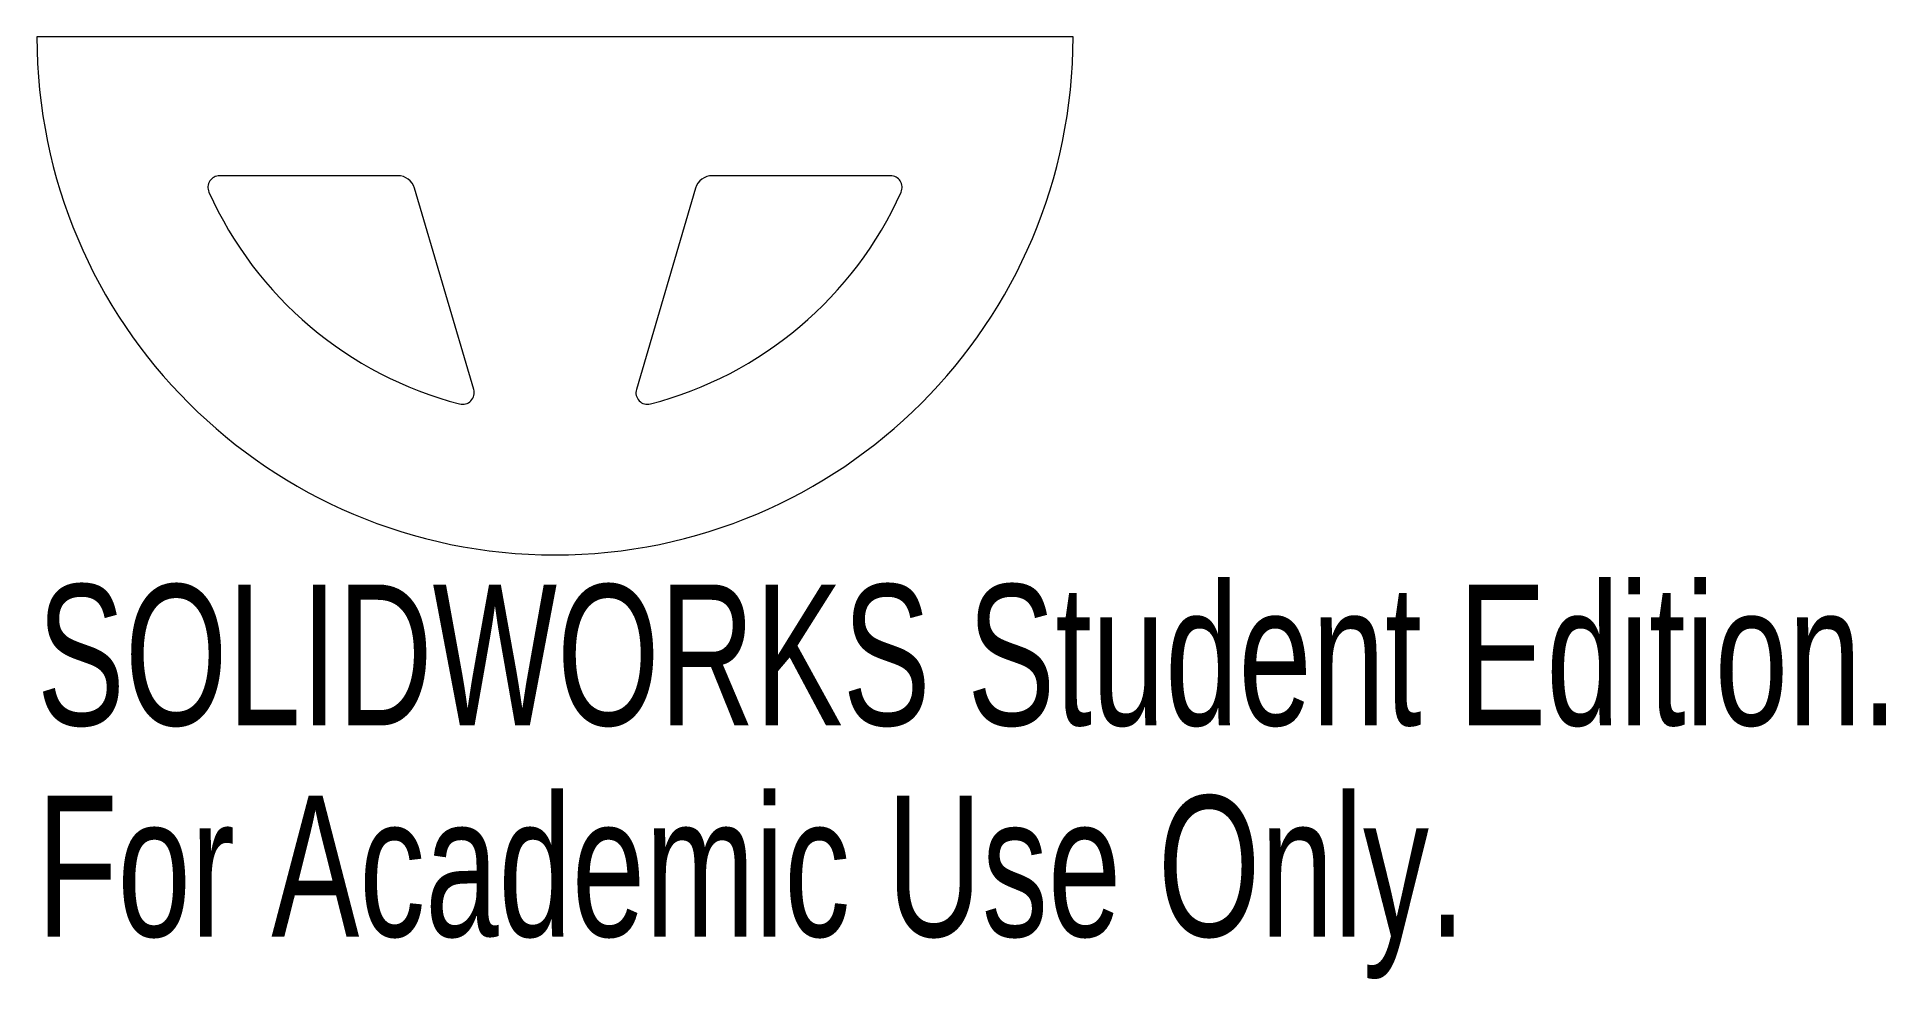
# Model space of a CAD drawing. Header units: inches. Extents: x -0.82 to 1.67, y -1.27 to 0.
import ezdxf

# ---------------------------------------------------------------- set-up
doc = ezdxf.new("R2010")
doc.units = ezdxf.units.IN
doc.header["$MEASUREMENT"] = 0
doc.styles.add('SLDTEXTSTYLE0', font='TXT', dxfattribs={"width": 0.7})

msp = doc.modelspace()

# ---------------------------------------------------------------- linework, layer by layer
at = {"color": 7, "linetype": 'Continuous', "lineweight": 15}
for p, q in [((0.575, 0), (-0.825, 0)), ((-0.3375, -0.1875), (-0.5783, -0.1875)), ((0.3283, -0.1875), (0.0875, -0.1875)), ((-0.2349, -0.4763), (-0.3149, -0.2045)), ((0.0649, -0.2045), (-0.0151, -0.4763))]:
    msp.add_line(p, q, dxfattribs=at)
for centre, radius, start, end in [((-0.125, 0), 0.7, 180, 0), ((-0.5783, -0.2032), 0.0157, 90, 204.1517), ((-0.3375, -0.2111), 0.0236, 16.3895, 90), ((0.0875, -0.2111), 0.0236, 90, 163.6105), ((0.3283, -0.2032), 0.0157, 335.8483, 90), ((-0.125, 0), 0.5125, 204.1517, 255.4241), ((-0.125, 0), 0.5125, 284.5759, 335.8483), ((-0.25, -0.4808), 0.0157, 255.4241, 16.3895), ((0, -0.4808), 0.0157, 163.6105, 284.5759)]:
    msp.add_arc(centre, radius, start, end, dxfattribs=at)

# ---------------------------------------------------------------- texts
at = {"color": 7, "linetype": 'Continuous', "char_height": 0.1903, "attachment_point": 1, "style": 'SLDTEXTSTYLE0'}
for s, insert in [('SOLIDWORKS Student Edition.', (-0.825, -0.7401)), ('For Academic Use Only.', (-0.825, -1.0256))]:
    msp.add_mtext(s, dxfattribs=dict(at, insert=insert))

doc.saveas('drawing.dxf')
